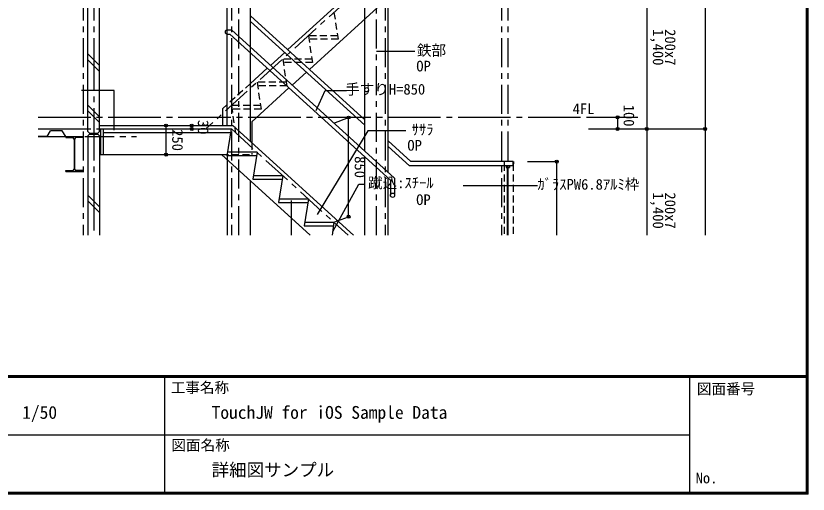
# Model space of a CAD drawing. Units: millimetres, scale not verified, with parts at other scales. Extents: x -9990 to 10135, y -7026 to 7050.
# Drawn here: x 3343 to 10135, y -7026 to -2925 of the extents above; entities that cross this region are included whole.
import ezdxf
from ezdxf.enums import TextEntityAlignment as Align

# ---------------------------------------------------------------- set-up
doc = ezdxf.new("R2010")
doc.units = ezdxf.units.MM
doc.header["$LTSCALE"] = 50
doc.header["$PDMODE"] = 32
doc.header["$PDSIZE"] = 25
for name, pattern in [('CHAIN1', [8, 5, -1, 1, -1]), ('CHAIN2', [12, 9, -1, 1, -1]), ('DASHED1', [1.8, 1.2, -0.6])]:
    doc.linetypes.add(name, pattern=pattern)
for name, color, linetype in [('1-1', 6, 'Continuous'), ('1-2', 7, 'Continuous'), ('1-3', 2, 'Continuous'), ('1-5', 6, 'Continuous'), ('1-8', 7, 'Continuous'), ('1-9', 7, 'Continuous'), ('F-0', 2, 'Continuous')]:
    doc.layers.add(name, color=color, linetype=linetype)
doc.styles.add('ＭＳ ゴシック', font='')
doc.styles.get('ＭＳ ゴシック').set_extended_font_data('MS Gothic')

msp = doc.modelspace()

# ---------------------------------------------------------------- linework, layer by layer
at = {"layer": '1-1', "linetype": 'CHAIN1'}
for p, q in [((5255.28, -4806.13), (5255.28, -715.67)), ((6435.28, -4806.13), (6435.28, -715.67)), ((6510.28, -2495.35), (4970.28, -3895.35)), ((5190.28, -3895.35), (6192.13, -4806.13))]:
    msp.add_line(p, q, dxfattribs=at)
at = {"layer": '1-1', "color": 3}
for p, q in [((5355.28, -2925.36), (6335.28, -3816.26)), ((5355.28, -2972.67), (6335.28, -3863.57)), ((6535.28, -3998.08), (6730.28, -4175.35)), ((6535.28, -4045.39), (6716.74, -4210.36)), ((7530.28, -4210.36), (6716.74, -4210.36)), ((7530.28, -4175.35), (6730.28, -4175.35))]:
    msp.add_line(p, q, dxfattribs=at)
at = {"layer": '1-1', "color": 5}
for p, q in [((4185.78, -3565.83), (3904.4, -3565.83)), ((4185.78, -3906.64), (4185.78, -3565.83)), ((5704.46, -4509.18), (5704.46, -4806.13))]:
    msp.add_line(p, q, dxfattribs=at)
at = {"layer": '1-1', "color": 7}
for p, q in [((3534.64, -3795.35), (3960.28, -3795.35)), ((3612.44, -3960.35), (3641.31, -3910.35)), ((3741.31, -3910.35), (3641.31, -3910.35)), ((3770.18, -3960.35), (3741.31, -3910.35)), ((3612.44, -3960.35), (3534.64, -3960.35))]:
    msp.add_line(p, q, dxfattribs=at)
at = {"layer": '1-1', "color": 4}
for p, q in [((8501.02, -3895.35), (8751.02, -3895.35)), ((8751.02, -3895.35), (9251.02, -3895.35)), ((8751.02, -3895.35), (8751.02, -4806.13)), ((9251.02, -3895.35), (9251.02, -4806.13))]:
    msp.add_line(p, q, dxfattribs=at)
for points in [[(8751.02, -1095.35), (9251.02, -1095.35), (9251.02, -3895.35)], [(8501.02, -2495.35), (8751.02, -2495.35), (8751.02, -3895.35)]]:
    msp.add_lwpolyline(points, dxfattribs=at)
at = {"layer": '1-1', "color": 5}
msp.add_lwpolyline([(6059.56, -4773.68), (6283.34, -4367.56), (6337.22, -4367.56)], dxfattribs=at)
at = {"layer": '1-1', "color": 4}
for p in [(8751.02, -3895.35), (9251.02, -3895.35)]:
    msp.add_point(p, dxfattribs=at)
at = {"layer": '1-2', "color": 6, "linetype": 'CHAIN1'}
for p, q in [((3920.28, -715.67), (3920.28, -4806.13)), ((5190.28, -715.67), (5190.28, -4806.13)), ((6510.28, -715.67), (6510.28, -4806.13)), ((7505.28, -715.67), (7505.28, -4806.13)), ((7560.28, -715.67), (7560.28, -4806.13)), ((3534.64, -3960.35), (4376.7, -3960.35))]:
    msp.add_line(p, q, dxfattribs=at)
at = {"layer": '1-2', "color": 6, "linetype": 'CHAIN2'}
for p, q in [((4010.28, -715.67), (4010.28, -4806.13)), ((3534.64, -3795.35), (8675.96, -3795.35)), ((3534.64, -3895.35), (5190.28, -3895.35))]:
    msp.add_line(p, q, dxfattribs=at)
at = {"layer": '1-3', "color": 3}
for p, q in [((5155.28, -3865.35), (5155.28, -1315.35)), ((5355.28, -4004.82), (5355.28, -1315.35)), ((6335.28, -4086.26), (6335.28, -2715.35)), ((6535.28, -4268.08), (6535.28, -2715.35)), ((5155.28, -4115.35), (5155.28, -4806.13)), ((6335.28, -4806.13), (6335.28, -4134.92)), ((5355.28, -4806.13), (5355.28, -4342.68)), ((6535.28, -4806.13), (6535.28, -4316.74))]:
    msp.add_line(p, q, dxfattribs=at)
at = {"layer": '1-3'}
for p, q in [((5673.97, -3215.08), (6434.45, -2523.74)), ((5859.8, -3384.01), (6595.33, -2715.35)), ((5155.28, -3045.35), (5190.28, -3045.35)), ((6590.28, -4318.08), (5190.28, -3045.35)), ((5155.28, -3081.35), (5176.36, -3081.35)), ((6554.28, -4334.01), (5176.36, -3081.35)), ((5525.48, -3350.08), (5647.96, -3238.74)), ((5355.28, -3504.8), (5498.72, -3374.41)), ((5711.3, -3519.01), (5833.78, -3407.67)), ((5365.28, -3833.58), (5684.54, -3543.34)), ((5115.28, -3722.98), (5155.28, -3686.62)), ((5115.28, -3722.98), (5115.28, -3865.35)), ((5365.28, -3833.58), (5365.28, -4013.91)), ((7605.28, -4210.36), (7530.28, -4210.36)), ((7545.28, -4210.36), (7545.28, -4225.35)), ((7575.28, -4210.36), (7575.28, -4225.35)), ((7605.28, -4210.36), (7605.28, -4175.35)), ((7545.28, -4225.35), (7556.88, -4225.35)), ((7556.88, -4806.13), (7556.88, -4217.85)), ((7556.88, -4217.85), (7563.68, -4217.85)), ((7560.28, -4806.13), (7560.28, -4217.85)), ((7563.68, -4806.13), (7563.68, -4217.85)), ((7563.68, -4225.35), (7575.28, -4225.35)), ((6554.28, -4334.01), (6554.28, -4463.35)), ((6590.28, -4318.08), (6590.28, -4463.35))]:
    msp.add_line(p, q, dxfattribs=at)
at = {"layer": '1-3', "color": 7, "linetype": 'DASHED1'}
for p, q in [((6070.28, -2895.35), (6104.78, -3125.35)), ((6100.28, -3095.35), (5850.28, -3095.35)), ((5850.28, -3095.35), (5884.78, -3325.35)), ((6104.78, -3125.35), (5854.78, -3125.35)), ((5880.28, -3295.35), (5630.28, -3295.35)), ((5630.28, -3295.35), (5664.78, -3525.35)), ((5884.78, -3325.35), (5634.78, -3325.35)), ((5660.28, -3495.35), (5410.28, -3495.35)), ((5410.28, -3495.35), (5444.78, -3725.35)), ((5664.78, -3525.35), (5414.78, -3525.35)), ((5440.28, -3695.35), (5190.28, -3695.35)), ((5190.28, -3695.35), (5224.78, -3925.35)), ((5444.78, -3725.35), (5194.78, -3725.35))]:
    msp.add_line(p, q, dxfattribs=at)
at = {"layer": '1-3', "linetype": 'DASHED1'}
for p, q in [((5355.28, -3504.8), (5155.28, -3686.62)), ((5365.28, -4013.91), (5365.28, -4115.35)), ((5105.22, -4115.35), (5365.28, -4115.35))]:
    msp.add_line(p, q, dxfattribs=at)
at = {"layer": '1-3', "color": 4}
for p, q in [((6070.28, -3845.36), (6195.73, -3797.15)), ((6195.73, -4647.14), (6195.73, -3797.15)), ((8251.02, -3795.35), (8501.02, -3795.35)), ((8501.02, -3795.35), (8501.02, -3895.35)), ((4631, -4115.36), (4631, -3865.35)), ((4851.02, -3865.35), (4851.02, -3895.35)), ((8251.02, -3895.35), (8501.02, -3895.35)), ((7729.54, -4175.35), (7979.54, -4175.35)), ((7979.54, -4806.13), (7979.54, -4175.35)), ((6070.28, -4695.36), (6195.73, -4647.14))]:
    msp.add_line(p, q, dxfattribs=at)
at = {"layer": '1-3', "color": 7}
for p, q in [((4070.28, -4115.35), (4070.28, -3895.35)), ((4070.28, -3895.35), (5190.28, -3895.35)), ((4095.28, -4115.35), (4095.28, -3895.35)), ((4095.28, -3925.35), (5185.78, -3925.35)), ((5410.28, -4095.35), (5160.28, -4095.35)), ((5410.28, -4095.35), (5375.78, -4325.35)), ((5375.78, -4325.35), (5625.78, -4325.35)), ((5380.28, -4295.35), (5630.28, -4295.35)), ((5630.28, -4295.35), (5595.78, -4525.35)), ((5595.78, -4525.35), (5845.78, -4525.35)), ((5600.28, -4495.36), (5850.28, -4495.36)), ((5850.28, -4495.36), (5815.78, -4725.35)), ((5815.78, -4725.35), (6065.78, -4725.35)), ((5820.28, -4695.36), (6070.28, -4695.36)), ((6070.28, -4695.36), (6053.66, -4806.13))]:
    msp.add_line(p, q, dxfattribs=at)
at = {"layer": '1-3', "color": 4, "linetype": 'DASHED1'}
for p, q in [((7530.28, -4195.36), (7530.28, -4806.13)), ((7605.28, -4195.36), (7605.28, -4806.13)), ((7609.28, -4175.35), (7609.28, -4195.35))]:
    msp.add_line(p, q, dxfattribs=at)
at = {"layer": '1-3'}
for points in [[(4060.28, -3865.35), (5201.87, -3865.35), (6236.73, -4806.13)], [(4060.28, -4115.35), (5105.22, -4115.35), (5865.08, -4806.13)], [(7605.28, -4175.35), (7530.28, -4175.35), (7530.28, -4210.36)]]:
    msp.add_lwpolyline(points, dxfattribs=at)
at = {"layer": '1-3', "color": 7}
msp.add_lwpolyline([(5405.78, -4125.35), (5155.78, -4125.35), (5190.28, -3895.35)], dxfattribs=at)
at = {"layer": '1-3'}
msp.add_circle((6572.27, -4463.35), 18, dxfattribs=at)
msp.add_arc((5155.28, -3063.36), 18, 90, 270, dxfattribs=at)
at = {"layer": '1-3', "color": 4}
for p in [(6195.73, -3797.15), (8501.02, -3795.35), (4631, -3865.35), (4851.02, -3865.35), (4851.02, -3895.35), (8501.02, -3895.35), (4631, -4115.36), (7979.54, -4175.35), (6195.73, -4647.14)]:
    msp.add_point(p, dxfattribs=at)
at = {"layer": '1-5'}
for p, q in [((6762.01, -3232.06), (6435.38, -3232.06)), ((5917.7, -3735.91), (5994.23, -3565.46)), ((5994.23, -3565.46), (6176.92, -3565.46)), ((7178.88, -4380.53), (7813.67, -4380.53))]:
    msp.add_line(p, q, dxfattribs=at)
msp.add_lwpolyline([(6685.55, -3911.4), (6358.92, -3911.4), (5926.33, -4628.77)], dxfattribs=at)
at = {"layer": '1-8'}
for p, q in [((3770.18, -3960.35), (3920.28, -3960.35)), ((3770.18, -3960.35), (3770.18, -3969.26)), ((3770.18, -3969.26), (3828.88, -3969.26)), ((3841.88, -3982.26), (3841.88, -4238.46)), ((3848.38, -4238.46), (3848.38, -3982.26)), ((3920.28, -3969.26), (3861.38, -3969.26)), ((3920.28, -3960.35), (3920.28, -3969.26)), ((3770.18, -4260.35), (3770.18, -4251.46)), ((3770.18, -4251.46), (3828.88, -4251.46)), ((3770.18, -4260.35), (3920.28, -4260.35)), ((3920.28, -4251.46), (3861.38, -4251.46)), ((3920.28, -4260.35), (3920.28, -4251.46))]:
    msp.add_line(p, q, dxfattribs=at)
for centre, start, end in [((3828.88, -3982.26), 0, 90), ((3861.38, -3982.26), 90, 180), ((3828.88, -4238.46), 270, 0), ((3861.38, -4238.46), 180, 269.98999)]:
    msp.add_arc(centre, 13, start, end, dxfattribs=at)
at = {"layer": '1-9'}
for p, q in [((3960.28, -3916.21), (3960.28, -1139.49)), ((4060.28, -3916.21), (4060.28, -1139.49)), ((3974.42, -3930.36), (3960.28, -3916.21)), ((3974.42, -3930.36), (4046.14, -3930.36)), ((4046.14, -3930.36), (4060.28, -3916.21)), ((3974.42, -3940.36), (3960.28, -3954.5)), ((3960.28, -3954.5), (3960.28, -4806.13)), ((3974.42, -3940.36), (4046.14, -3940.36)), ((4046.13, -3940.36), (4060.28, -3954.5)), ((4060.28, -3954.5), (4060.28, -4806.13))]:
    msp.add_line(p, q, dxfattribs=at)
at = {"layer": '1-9', "color": 4}
for p, q in [((3960.28, -3252.36), (4060.28, -3352.36)), ((3960.28, -3301.85), (4060.28, -3401.85)), ((3960.28, -3690.1), (4060.28, -3790.1)), ((3960.28, -3739.59), (4060.28, -3839.6)), ((3960.28, -4462.35), (4060.28, -4562.35)), ((3960.28, -4511.85), (4060.28, -4611.85))]:
    msp.add_line(p, q, dxfattribs=at)
at = {"layer": 'F-0'}
for p, q in [((10119.9, -7011.08), (10119.9, 7035.19)), ((10134.9, -7026.08), (10134.9, 7050.19)), ((10127.4, -6011.08), (-380.1, -6011.08)), ((10127.4, -6018.58), (-380.1, -6018.58)), ((10127.4, -6026.08), (-380.1, -6026.08)), ((4619.9, -7011.08), (4619.9, -6018.58)), ((9119.9, -7011.08), (9119.9, -6018.58)), ((2619.9, -6518.58), (9119.9, -6518.58)), ((10127.4, -7018.58), (-9982.89, -7018.58))]:
    msp.add_line(p, q, dxfattribs=at)
for points in [[(10134.9, -7026.08), (-9990.39, -7026.08), (-9990.39, 7050.19)], [(10127.4, -7018.58), (10127.4, 7042.69), (-9982.89, 7042.69)], [(10119.9, -7011.08), (-9975.39, -7011.08), (-9975.39, 7035.19)]]:
    msp.add_lwpolyline(points, dxfattribs=at)

# ---------------------------------------------------------------- texts
at = {"layer": '1-1', "color": 4, "style": 'ＭＳ ゴシック'}
for p in [(8776.02, -3039.1), (8776.02, -4439.1)]:
    msp.add_text('1,400', height=91.64, rotation=270, dxfattribs=at).set_placement(p, align=Align.BOTTOM_LEFT)
for s, p in [('鉄部', (6781.18, -3294.22)), ('OP', (6775.66, -3429.54)), ('ｻｻﾗ', (6735.97, -3973.56)), ('OP', (6699.2, -4108.89)), ('蹴込:ｽﾁｰﾙ', (6362.22, -4430.06)), ('ｶﾞﾗｽPW6.8ｱﾙﾐ枠', (7813.67, -4443.03)), ('OP', (6774.71, -4575.02))]:
    msp.add_text(s, height=91.64, dxfattribs=at).set_placement(p, align=Align.BOTTOM_LEFT)
at = {"layer": '1-2', "color": 4, "style": 'ＭＳ ゴシック'}
msp.add_text('4FL', height=91.64, dxfattribs=at).set_placement((8116.17, -3795.36), align=Align.BOTTOM_LEFT)
at = {"layer": '1-3', "color": 4, "style": 'ＭＳ ゴシック'}
for s, p in [('200x7', (8879.99, -3039.11)), ('100', (8526.02, -3687.24)), ('30', (4876.02, -3817.85)), ('250', (4656, -3896.61)), ('850', (6220.73, -4128.4)), ('200x7', (8879.99, -4439.11))]:
    msp.add_text(s, height=91.64, rotation=270, dxfattribs=at).set_placement(p, align=Align.BOTTOM_LEFT)
at = {"layer": '1-5', "color": 4, "style": 'ＭＳ ゴシック'}
msp.add_text('手すりH=850', height=91.64, dxfattribs=at).set_placement((6165.52, -3627.97), align=Align.BOTTOM_LEFT)
at = {"layer": 'F-0', "color": 4, "style": 'ＭＳ ゴシック'}
for s, p in [('工事名称', (4671.12, -6185.49)), ('図面番号', (9180.89, -6196.12)), ('図面名称', (4676.43, -6679.5)), ('No.', (9170.27, -6961.02))]:
    msp.add_text(s, height=91.64, dxfattribs=at).set_placement(p, align=Align.BOTTOM_LEFT)
at = {"layer": 'F-0', "color": 7, "style": 'ＭＳ ゴシック'}
for s, p in [('1/50', (3397.18, -6413.31)), ('TouchJW for iOS Sample Data', (5021.25, -6413.31)), ('詳細図サンプル', (5021.25, -6905.81))]:
    msp.add_text(s, height=110, dxfattribs=at).set_placement(p, align=Align.BOTTOM_LEFT)

doc.saveas('drawing.dxf')
